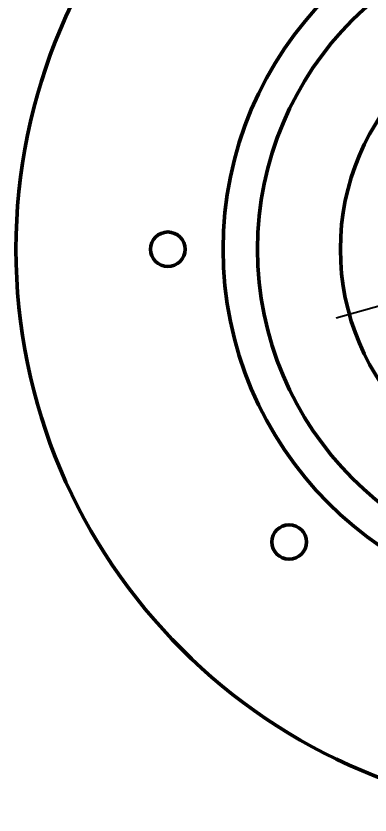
# Model space of a CAD drawing. Header units: millimetres. Extents: x 0 to 420, y 0 to 297.
# Drawn here: x 112.4 to 138, y 61.3 to 119.2 of the extents above; entities that cross this region are included whole.
import ezdxf

# ---------------------------------------------------------------- set-up
doc = ezdxf.new("R2010")
doc.units = ezdxf.units.MM
doc.header["$LTSCALE"] = 0.75
doc.layers.add('FD_Dimensions', color=7, linetype='Continuous', lineweight=25)
doc.layers.add('Visible', color=7, linetype='Continuous', lineweight=50)
doc.styles.get("Standard").update_dxf_attribs({"font": 'arial.ttf'})
doc.dimstyles.new('Dim-ISO-25', dxfattribs={"dimtxt": 3.5, "dimasz": 3.5, "dimexe": 2.1, "dimexo": 2.1, "dimgap": 1.4, "dimtad": 1, "dimzin": 12, "dimdsep": 46, "dimtxsty": 'Standard', "dimcen": 0, "dimazin": 3, "dimtp": 0.1, "dimtm": 0.1, "dimtfac": 0.714286, "dimtmove": 0, "dimatfit": 3, "dimfxl": 1, "dimtzin": 12, "dimarcsym": 0})

# ---------------------------------------------------------------- blocks, each defined once
blk = doc.blocks.new('*D39')
at = {"layer": 'Defpoints', "color": 0, "transparency": 16777216}
for p in [(164.467924, 105.405393), (142.325069, 99.184944)]:
    blk.add_point(p, dxfattribs=at)
at = {"layer": 'FD_Dimensions', "color": 0, "lineweight": -2, "transparency": 16777216}
for p, q in [((203.991631, 116.508533), (167.837489, 106.351983)), ((142.325069, 99.184944), (164.467924, 105.405393)), ((138.955505, 98.238353), (135.58594, 97.291763))]:
    blk.add_line(p, q, dxfattribs=at)
at = {"layer": 'FD_Dimensions', "color": 0, "transparency": 16777216}
for points in [[(167.679724, 106.913577), (167.995254, 105.790389), (164.467924, 105.405393)], [(138.79774, 98.799948), (139.11327, 97.676759), (142.325069, 99.184944)]]:
    blk.add_solid(points, dxfattribs=at)
at = {"layer": 'FD_Dimensions', "color": 0, "transparency": 16777216, "insert": (197.508959, 118.099446), "char_height": 3.5, "attachment_point": 5, "rotation": 15.6912827}
blk.add_mtext('∅23', dxfattribs=at)

msp = doc.modelspace()

# ---------------------------------------------------------------- linework, layer by layer
at = {"layer": 'Visible'}
for radius in [41, 23.5, 17.5]:
    msp.add_circle((153.396, 102.295), radius, dxfattribs=at)
at = {"layer": 'Visible', "extrusion": (2e-16, 0, -1)}
for centre, radius in [((-153.396, 102.295), 26), ((-123.396, 102.295), 1.25), ((-132.183, 81.082), 1.25)]:
    msp.add_circle(centre, radius, dxfattribs=at)

# ---------------------------------------------------------------- dimensions: what is measured, and where the dimension line sits
at = {"layer": 'FD_Dimensions'}
dim = msp.add_diameter_dim_2p(p1=(142.325, 99.185), p2=(164.468, 105.405), dimstyle='Dim-ISO-25', override={"dimlfac": 1, "dimclrd": 0, "dimclre": 0}, dxfattribs=at)
dim.commit()
dim.dimension.update_dxf_attribs({"geometry": '*D39', "text_midpoint": (198.397, 114.937), "dimtype": 163})

doc.saveas('drawing.dxf')
